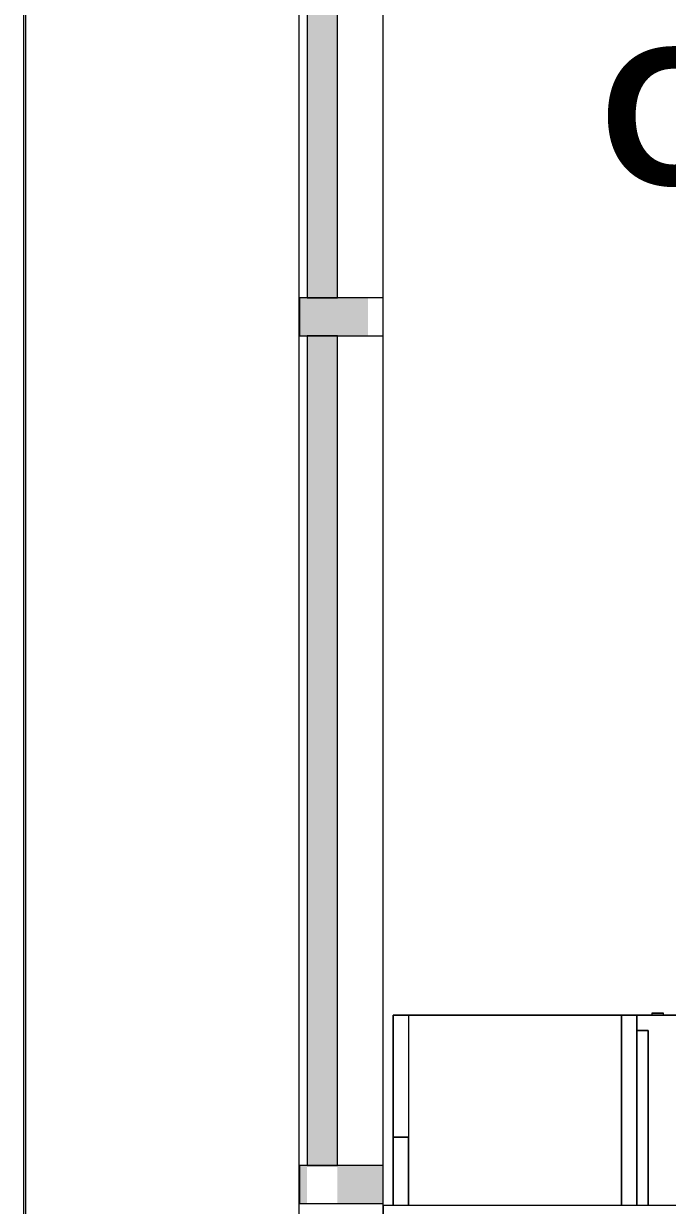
# Model space of a CAD drawing. Header units: inches. Extents: x 385 to 2249, y -1773 to -36.
# Drawn here: x 392.3 to 434.7, y -693.3 to -615.6 of the extents above; entities that cross this region are included whole.
import ezdxf

# ---------------------------------------------------------------- set-up
doc = ezdxf.new("R2010")
doc.units = ezdxf.units.IN
doc.header["$MEASUREMENT"] = 0
for name, color, linetype, lineweight in [('A-AREA-IDEN', 2, 'Continuous', 9), ('A-DETL', 90, 'Continuous', 9), ('A-DETL-THIN', 151, 'Continuous', 9), ('A-GLAZ-CURT', 52, 'Continuous', 13), ('A-GLAZ-CWMG', 51, 'Continuous', 13), ('A-WALL', 113, 'Continuous', 13), ('I-FURN', 30, 'Continuous', 9), ('I-FURN-PNLS', 30, 'Continuous', 9), ('I-WALL', 2, 'Continuous', 13)]:
    doc.layers.add(name, color=color, linetype=linetype, lineweight=lineweight)
doc.styles.add('Swis721 Lt BT_B', font='', dxfattribs={"height": 9})
doc.styles.get('Swis721 Lt BT_B').set_extended_font_data('Swis721 Lt BT', bold=True)

# ---------------------------------------------------------------- blocks, each defined once
blk = doc.blocks.new('System Panel - Glazed 2-5042657-Level 7 POWER _ SIGNAL')
at = {"layer": 'A-GLAZ-CURT', "lineweight": 9}
blk.add_hatch(color=7, dxfattribs=at).paths.add_polyline_path([(-19.125, 2.25), (-19.125, 0.25), (19.125, 0.25), (19.125, 2.25), (7.017, 2.25)], flags=0)
at = {"layer": 'A-GLAZ-CURT', "color": 8, "lineweight": 20}
for p, q in [((19.125, 2.25), (-19.125, 2.25)), ((-19.125, 2.25), (-19.125, 0.25)), ((19.125, 0.25), (19.125, 2.25)), ((-19.125, 0.25), (19.125, 0.25))]:
    blk.add_line(p, q, dxfattribs=at)
blk = doc.blocks.new('System Panel - Glazed 2-5453545-Level 7 POWER _ SIGNAL')
at = {"layer": 'A-GLAZ-CURT', "lineweight": 9}
blk.add_hatch(color=7, dxfattribs=at).paths.add_polyline_path([(-27.25, 2.25), (-27.25, 0.25), (27.25, 0.25), (27.25, 2.25), (0.408, 2.25)], flags=0)
at = {"layer": 'A-GLAZ-CURT', "color": 8, "lineweight": 20}
for p, q in [((27.25, 2.25), (-27.25, 2.25)), ((-27.25, 2.25), (-27.25, 0.25)), ((27.25, 0.25), (27.25, 2.25)), ((-27.25, 0.25), (27.25, 0.25))]:
    blk.add_line(p, q, dxfattribs=at)
blk = doc.blocks.new('Rectangular Mullion - 2_5_ x 5_ rectangular-5019623-Level 7 POWER _ SIGNAL')
at = {"layer": 'A-GLAZ-CWMG', "lineweight": 9}
blk.add_hatch(color=7, dxfattribs=at).paths.add_polyline_path([(0, 1.761), (0, -2.75), (-2.5, -2.75), (-2.5, 1.757), (-1.228, 1.759)], flags=0)
at = {"layer": 'A-GLAZ-CWMG', "color": 8, "lineweight": 20}
for p, q in [((-2.5, 2.75), (0, 2.75)), ((-2.5, -2.75), (-2.5, 2.75)), ((0, 2.75), (0, -2.75)), ((0, -2.75), (-2.5, -2.75))]:
    blk.add_line(p, q, dxfattribs=at)
blk = doc.blocks.new('Rectangular Mullion - 2_5_ x 5_ rectangular-5019624-Level 7 POWER _ SIGNAL')
at = {"layer": 'A-GLAZ-CWMG', "lineweight": 9}
h = blk.add_hatch(color=7, dxfattribs=at)
h.paths.add_polyline_path([(-2.5, 2.75), (-2.5, -0.25), (0, -0.25), (0, 2.75), (-1.745, 2.75)], flags=0)
h.paths.add_polyline_path([(-2.5, -2.25), (-2.5, -2.75), (0, -2.75), (0, -2.25), (-1.865, -2.25)], flags=0)
at = {"layer": 'A-GLAZ-CWMG', "color": 8, "lineweight": 20}
for p, q in [((0, 2.75), (-2.5, 2.75)), ((-2.5, 2.75), (-2.5, -2.75)), ((0, -2.75), (0, 2.75)), ((-2.5, -2.75), (0, -2.75))]:
    blk.add_line(p, q, dxfattribs=at)
blk = doc.blocks.new('Walls 63 - Walls 3-5097518-Level 7 POWER _ SIGNAL')
at = {"layer": 'A-WALL', "lineweight": 9}
for p, q in [((40.357, -1605.912), (40.357, -2559.916)), ((58.337, -2559.916), (58.337, -2085.83))]:
    blk.add_line(p, q, dxfattribs=at)
blk = doc.blocks.new('Zira Wksta 11 - Type 2-V12-Level 7 POWER _ SIGNAL')
at = {"layer": 'I-FURN-PNLS'}
for p, q in [((-16, -36), (-16, -72)), ((-16, -36), (-16, -72)), ((-16, -72), (-16, -36)), ((-16, -70.25), (-16.125, -70.25)), ((-16.125, -71), (-16.125, -70.25)), ((-16.125, -70.25), (-16.125, -70.36)), ((-16.125, -70.36), (-16.125, -70.89)), ((-16, -70.263), (-16, -70.25)), ((-16, -70.25), (-16, -70.263)), ((-16, -70.3), (-16, -70.263)), ((-16, -70.263), (-16, -70.3)), ((-16, -70.36), (-16, -70.3)), ((-16, -70.3), (-16, -70.438)), ((-16, -70.89), (-16, -70.36)), ((-16, -70.438), (-16, -70.95)), ((-16.125, -70.89), (-16.125, -71)), ((-16.125, -71), (-16, -71)), ((-16, -71), (-16, -70.89)), ((-16, -70.95), (-16, -70.987)), ((-16, -70.987), (-16, -71)), ((-3.509, -71.25), (-15, -71.25)), ((-15, -71.25), (-15, -72)), ((-15, -72), (-15, -71.25)), ((-15, -71.25), (-3.509, -71.25)), ((-16, -72), (-3.509, -72)), ((-16, -88), (-16, -72)), ((-3.509, -72), (-16, -72)), ((-16, -72), (-16, -88)), ((-15, -72), (-16, -72)), ((-16, -72), (-16, -73)), ((-16, -73), (-16, -72)), ((-16, -72), (-15, -72)), ((-16, -72), (-16, -87)), ((-16, -87), (-16, -72)), ((-15, -72), (-16, -72)), ((-16, -72), (-15, -72)), ((-3.509, -72), (-16, -72)), ((-16, -72), (-16, -88)), ((-16, -88), (-16, -72)), ((-16, -72), (-15, -72)), ((-16, -72), (-3.509, -72)), ((-16, -72), (-3.509, -72)), ((-3.509, -72), (-16, -72)), ((-3.509, -72), (-15, -72)), ((-15, -72), (-3.509, -72)), ((-3.509, -72), (-15, -72)), ((-15, -72), (-3.509, -72)), ((-15, -72), (-3.509, -72)), ((-15, -72), (-3.509, -72)), ((-3.509, -72), (-15, -72)), ((-16, -73), (-16, -87)), ((-16, -87), (-16, -73)), ((-3.509, -73), (-16, -73)), ((-16, -73), (-3.509, -73)), ((-16, -73), (-3.509, -73)), ((-3.509, -73), (-16, -73)), ((-16, -87), (-8, -87)), ((-16, -87), (-8, -87)), ((-16, -87), (-16, -88)), ((-16, -88), (-16, -87)), ((-8, -87), (-3.509, -87)), ((-8, -87), (-3.509, -87)), ((-8, -87), (-3.509, -87)), ((-3.509, -87), (-8, -87)), ((-8, -88), (-8, -87)), ((-8, -87), (-8, -88)), ((-3.509, -88), (-16, -88)), ((-16, -88), (-3.509, -88)), ((-16, -88), (-8, -88)), ((-16, -88), (-8, -88)), ((-16, -88), (-3.509, -88)), ((-3.509, -88), (-16, -88)), ((-8, -88), (-3.509, -88)), ((-3.509, -88), (-8, -88)), ((-8, -88), (-3.509, -88)), ((-8, -88), (-3.509, -88))]:
    blk.add_line(p, q, dxfattribs=at)

msp = doc.modelspace()

# ---------------------------------------------------------------- linework, layer by layer
at = {"layer": 'A-DETL', "lineweight": 13}
msp.add_line((415.974, -1064.141), (415.974, -114.141), dxfattribs=at)
at = {"layer": 'A-DETL-THIN'}
msp.add_line((392.35, -77.054), (392.35, -1103.054), dxfattribs=at)
at = {"layer": 'I-WALL', "color": 8, "lineweight": 20}
for p, q in [((558.916, -693.269), (415.974, -693.269)), ((415.974, -693.269), (415.974, -696.769))]:
    msp.add_line(p, q, dxfattribs=at)

# ---------------------------------------------------------------- block references
at = {"layer": 'A-GLAZ-CURT', "lineweight": 9, "rotation": 89.9999999999994}
for name, p in [('System Panel - Glazed 2-5042657-Level 7 POWER _ SIGNAL', (413.224, -614.516)), ('System Panel - Glazed 2-5453545-Level 7 POWER _ SIGNAL', (413.224, -663.391))]:
    msp.add_blockref(name, p, dxfattribs=at)
at = {"layer": 'A-GLAZ-CWMG', "lineweight": 9, "extrusion": (0, 0, -1), "rotation": 90.0000000000006}
msp.add_blockref('Rectangular Mullion - 2_5_ x 5_ rectangular-5019623-Level 7 POWER _ SIGNAL', (-413.224, -633.641), dxfattribs=at)
at = {"layer": 'A-GLAZ-CWMG', "lineweight": 9, "rotation": 269.9999999999994}
msp.add_blockref('Rectangular Mullion - 2_5_ x 5_ rectangular-5019624-Level 7 POWER _ SIGNAL', (413.224, -693.141), dxfattribs=at)
at = {"layer": 'A-WALL', "lineweight": 9}
msp.add_blockref('Walls 63 - Walls 3-5097518-Level 7 POWER _ SIGNAL', (352.109, 1493.026), dxfattribs=at)
at = {"layer": 'I-FURN', "rotation": 269.9999999999999}
msp.add_blockref('Zira Wksta 11 - Type 2-V12-Level 7 POWER _ SIGNAL', (504.638, -696.778), dxfattribs=at)

# ---------------------------------------------------------------- texts
at = {"layer": 'A-AREA-IDEN', "insert": (430.227, -617.244), "char_height": 9, "width": 54.843, "attachment_point": 1, "style": 'Swis721 Lt BT_B'}
msp.add_mtext('OFFICE', dxfattribs=at)

doc.saveas('drawing.dxf')
